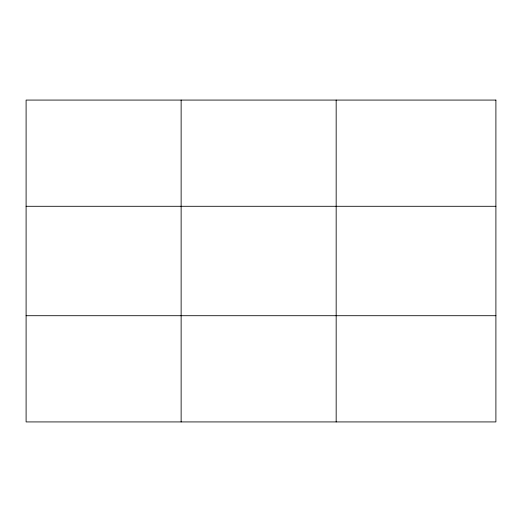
<?xml version="1.0" encoding="UTF-8"?>
<svg xmlns="http://www.w3.org/2000/svg" width="522" height="522" viewBox="0 0 522 522"><rect width="100%" height="100%" fill="white"/><g stroke="black" fill="none" stroke-linecap="round" stroke-linejoin="round"><path stroke-width="0.78" d="M181.134 421.926L181.134 100.074M336.168 421.926L336.168 100.074M26.1 206.288L495.9 206.288M26.1 315.712L495.9 315.712M495.9 100.074L495.9 421.926L26.1 421.926L26.1 100.074L495.9 100.074"/></g></svg>
